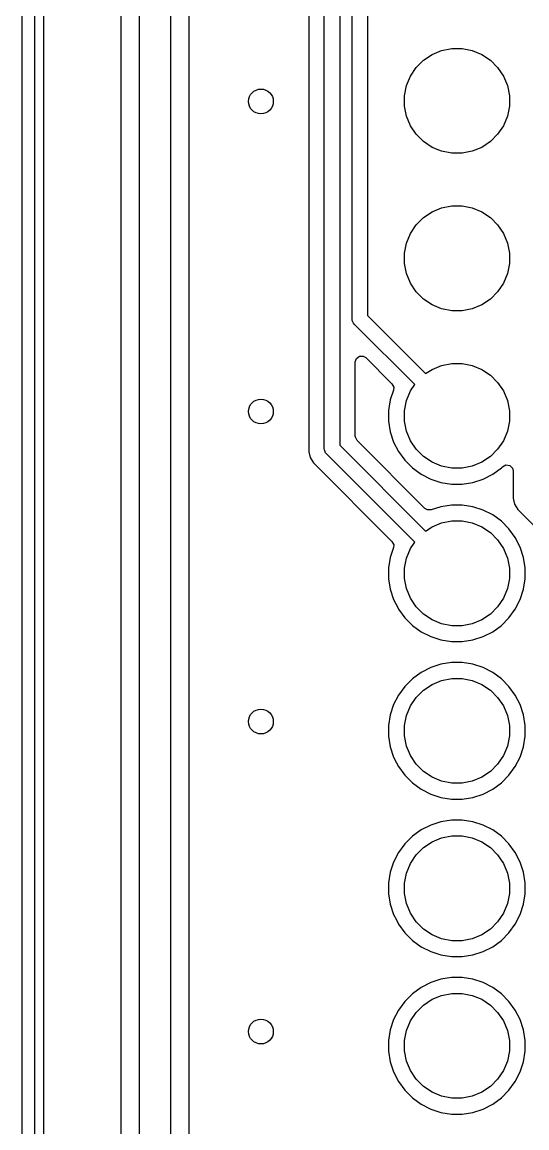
# Model space of a CAD drawing. Extents: x 0 to 130, y -140 to 0.
# Drawn here: x -0.1 to 8.04, y -81.55 to -63.72 of the extents above; entities that cross this region are included whole.
import ezdxf

# ---------------------------------------------------------------- set-up
doc = ezdxf.new("R2010")
doc.units = 0
doc.layers.add('BLACK', color=7, linetype='CONTINUOUS')

msp = doc.modelspace()

# ---------------------------------------------------------------- linework, layer by layer
at = {"layer": 'BLACK', "linetype": 'CONTINUOUS'}
for p, q in [((-0.1, -140), (-0.1, 0)), ((0.1, -0.1), (0.1, -139.9)), ((0.2505, -117.285), (0.2505, -51.795525)), ((1.4935, -51.795525), (1.4935, -103.376474)), ((1.794, -103.304), (1.794, -51.868)), ((2.294, -51.971554), (2.294, -103.200446)), ((2.5945, -75.063385), (2.5945, -52.90217)), ((4.5205, -52.90217), (4.5205, -70.645438)), ((4.771, -70.596), (4.771, -52.951604)), ((5.021, -53.00338), (5.021, -70.544224)), ((5.221, -68.506), (5.221, -53.138)), ((5.471, -53.189776), (5.471, -68.454224)), ((6.509313, -64.240367), (6.663258, -64.176601)), ((6.663258, -64.176601), (6.826685, -64.144093)), ((6.826685, -64.144093), (6.993315, -64.144093)), ((6.993315, -64.144093), (7.156742, -64.176601)), ((7.156742, -64.176601), (7.310687, -64.240367)), ((6.252941, -64.450766), (6.370766, -64.332941)), ((6.370766, -64.332941), (6.509313, -64.240367)), ((7.310687, -64.240367), (7.449234, -64.332941)), ((7.449234, -64.332941), (7.567059, -64.450766)), ((6.160367, -64.589313), (6.252941, -64.450766)), ((7.567059, -64.450766), (7.659633, -64.589313)), ((6.096601, -64.743258), (6.160367, -64.589313)), ((7.659633, -64.589313), (7.723399, -64.743258)), ((6.064093, -64.906685), (6.096601, -64.743258)), ((6.064093, -65.073315), (6.064093, -64.906685)), ((7.723399, -64.743258), (7.755907, -64.906685)), ((7.755907, -64.906685), (7.755907, -65.073315)), ((6.096601, -65.236742), (6.064093, -65.073315)), ((7.755907, -65.073315), (7.723399, -65.236742)), ((6.160367, -65.390687), (6.096601, -65.236742)), ((7.723399, -65.236742), (7.659633, -65.390687)), ((6.252941, -65.529234), (6.160367, -65.390687)), ((7.659633, -65.390687), (7.567059, -65.529234)), ((6.370766, -65.647059), (6.252941, -65.529234)), ((7.567059, -65.529234), (7.449234, -65.647059)), ((6.509313, -65.739633), (6.370766, -65.647059)), ((6.663258, -65.803399), (6.509313, -65.739633)), ((6.826685, -65.835907), (6.663258, -65.803399)), ((7.156742, -65.803399), (6.993315, -65.835907)), ((7.310687, -65.739633), (7.156742, -65.803399)), ((7.449234, -65.647059), (7.310687, -65.739633)), ((6.993315, -65.835907), (6.826685, -65.835907)), ((6.663258, -66.716601), (6.826685, -66.684093)), ((6.826685, -66.684093), (6.993315, -66.684093)), ((6.993315, -66.684093), (7.156742, -66.716601)), ((6.252941, -66.990766), (6.370766, -66.872941)), ((6.370766, -66.872941), (6.509313, -66.780367)), ((6.509313, -66.780367), (6.663258, -66.716601)), ((7.156742, -66.716601), (7.310687, -66.780367)), ((7.310687, -66.780367), (7.449234, -66.872941)), ((7.449234, -66.872941), (7.567059, -66.990766)), ((6.160367, -67.129313), (6.252941, -66.990766)), ((7.567059, -66.990766), (7.659633, -67.129313)), ((6.096601, -67.283258), (6.160367, -67.129313)), ((7.659633, -67.129313), (7.723399, -67.283258)), ((6.064093, -67.446685), (6.096601, -67.283258)), ((7.723399, -67.283258), (7.755907, -67.446685)), ((6.064093, -67.613315), (6.064093, -67.446685)), ((7.755907, -67.446685), (7.755907, -67.613315)), ((6.096601, -67.776742), (6.064093, -67.613315)), ((7.755907, -67.613315), (7.723399, -67.776742)), ((6.160367, -67.930687), (6.096601, -67.776742)), ((6.252941, -68.069234), (6.160367, -67.930687)), ((7.659633, -67.930687), (7.567059, -68.069234)), ((7.723399, -67.776742), (7.659633, -67.930687)), ((6.370766, -68.187059), (6.252941, -68.069234)), ((7.567059, -68.069234), (7.449234, -68.187059)), ((6.509313, -68.279633), (6.370766, -68.187059)), ((6.663258, -68.343399), (6.509313, -68.279633)), ((7.310687, -68.279633), (7.156742, -68.343399)), ((7.449234, -68.187059), (7.310687, -68.279633)), ((5.471, -68.454224), (6.406104, -69.389328)), ((6.826685, -68.375907), (6.663258, -68.343399)), ((6.993315, -68.375907), (6.826685, -68.375907)), ((7.156742, -68.343399), (6.993315, -68.375907)), ((5.223402, -68.530386), (5.221, -68.506)), ((5.242066, -68.575446), (5.223402, -68.530386)), ((5.242071, -68.575451), (5.242066, -68.575446)), ((5.257612, -68.594388), (5.242071, -68.575451)), ((6.229328, -69.566104), (5.257612, -68.594388)), ((5.2715, -69.201545), (5.290407, -69.143354)), ((5.290407, -69.143354), (5.339907, -69.10739)), ((5.339907, -69.10739), (5.401093, -69.10739)), ((5.401093, -69.10739), (5.440504, -69.131541)), ((5.440504, -69.131541), (5.86351, -69.554547)), ((5.2715, -70.399455), (5.2715, -69.201545)), ((6.406104, -69.389328), (6.509313, -69.320367)), ((6.509313, -69.320367), (6.663258, -69.256601)), ((6.663258, -69.256601), (6.826685, -69.224093)), ((6.826685, -69.224093), (6.993315, -69.224093)), ((6.993315, -69.224093), (7.156742, -69.256601)), ((7.156742, -69.256601), (7.310687, -69.320367)), ((7.310687, -69.320367), (7.449234, -69.412941)), ((7.449234, -69.412941), (7.567059, -69.530766)), ((7.567059, -69.530766), (7.659633, -69.669313)), ((5.887661, -69.655144), (5.836597, -69.812301)), ((5.86351, -69.554547), (5.891287, -69.609064)), ((5.891287, -69.609064), (5.887661, -69.655144)), ((6.096601, -69.823258), (6.160367, -69.669313)), ((6.160367, -69.669313), (6.229328, -69.566104)), ((7.659633, -69.669313), (7.723399, -69.823258)), ((5.836597, -69.812301), (5.8095, -69.983385)), ((6.064093, -69.986685), (6.096601, -69.823258)), ((7.723399, -69.823258), (7.755907, -69.986685)), ((5.8095, -69.983385), (5.8095, -70.156614)), ((6.064093, -70.153315), (6.064093, -69.986685)), ((7.755907, -69.986685), (7.755907, -70.153315)), ((5.8095, -70.156614), (5.836597, -70.327702)), ((6.096601, -70.316742), (6.064093, -70.153315)), ((7.755907, -70.153315), (7.723399, -70.316742)), ((5.272719, -70.414942), (5.2715, -70.399455)), ((5.300496, -70.469459), (5.272719, -70.414942)), ((5.836597, -70.327702), (5.836598, -70.327706)), ((5.836598, -70.327706), (5.890123, -70.492438)), ((6.160367, -70.470687), (6.096601, -70.316742)), ((7.723399, -70.316742), (7.659633, -70.470687)), ((4.773402, -70.620386), (4.771, -70.596)), ((4.792066, -70.665446), (4.773402, -70.620386)), ((5.021, -70.544224), (6.406104, -71.929328)), ((6.394547, -71.56351), (5.300496, -70.469459)), ((5.890123, -70.492438), (5.890125, -70.492441)), ((5.890125, -70.492441), (5.890126, -70.492444)), ((5.890126, -70.492444), (5.890127, -70.492445)), ((5.890127, -70.492445), (5.968768, -70.646788)), ((6.252941, -70.609234), (6.160367, -70.470687)), ((6.370766, -70.727059), (6.252941, -70.609234)), ((7.567059, -70.609234), (7.449234, -70.727059)), ((7.659633, -70.470687), (7.567059, -70.609234)), ((4.5205, -70.645438), (4.522513, -70.652949)), ((4.522513, -70.652949), (4.522515, -70.652954)), ((4.522515, -70.652954), (4.546091, -70.740941)), ((4.546091, -70.740941), (4.595525, -70.826563)), ((4.792071, -70.665451), (4.792066, -70.665446)), ((4.807612, -70.684388), (4.792071, -70.665451)), ((6.229328, -72.106104), (4.807612, -70.684388)), ((5.968768, -70.646788), (6.070586, -70.786928)), ((6.070586, -70.786928), (6.193072, -70.909414)), ((6.509313, -70.819633), (6.370766, -70.727059)), ((7.449234, -70.727059), (7.310687, -70.819633)), ((4.595525, -70.826563), (4.595526, -70.826563)), ((4.595526, -70.826563), (5.86351, -72.094547)), ((6.193072, -70.909414), (6.333212, -71.011232)), ((6.663258, -70.883399), (6.509313, -70.819633)), ((6.826685, -70.915907), (6.663258, -70.883399)), ((6.993315, -70.915907), (6.826685, -70.915907)), ((7.156742, -70.883399), (6.993315, -70.915907)), ((7.310687, -70.819633), (7.156742, -70.883399)), ((7.486788, -71.011232), (7.626928, -70.909414)), ((7.626928, -70.909414), (7.646298, -70.890043)), ((7.646298, -70.890043), (7.700813, -70.862268)), ((7.700813, -70.862268), (7.761245, -70.871839)), ((7.761245, -70.871839), (7.80451, -70.915104)), ((7.80451, -70.915104), (7.8153, -70.960049)), ((7.8153, -70.960049), (7.8153, -71.400235)), ((6.333212, -71.011232), (6.487555, -71.089873)), ((6.487555, -71.089873), (6.487557, -71.089873)), ((6.487557, -71.089873), (6.487558, -71.089874)), ((6.487558, -71.089874), (6.487561, -71.089876)), ((6.487561, -71.089876), (6.652293, -71.143401)), ((6.652293, -71.143401), (6.652297, -71.143402)), ((6.652297, -71.143402), (6.823386, -71.1705)), ((6.996614, -71.1705), (7.167702, -71.143402)), ((7.167702, -71.143402), (7.167706, -71.143401)), ((7.167706, -71.143401), (7.332438, -71.089876)), ((7.332438, -71.089876), (7.33244, -71.089874)), ((7.33244, -71.089874), (7.332445, -71.089873)), ((7.332445, -71.089873), (7.486788, -71.011232)), ((6.823386, -71.1705), (6.823389, -71.1705)), ((6.823389, -71.1705), (6.996614, -71.1705)), ((6.823386, -71.5095), (6.652301, -71.536597)), ((6.823389, -71.5095), (6.823386, -71.5095)), ((6.996611, -71.5095), (6.823389, -71.5095)), ((6.996614, -71.5095), (6.996611, -71.5095)), ((7.167702, -71.536597), (6.996614, -71.5095)), ((7.8153, -71.400235), (7.84089, -71.495738)), ((7.84089, -71.495738), (7.864481, -71.536598)), ((6.433959, -71.587661), (6.394547, -71.56351)), ((6.495144, -71.587661), (6.433959, -71.587661)), ((6.652301, -71.536597), (6.495144, -71.587661)), ((7.167706, -71.536598), (7.167702, -71.536597)), ((7.332438, -71.590123), (7.167706, -71.536598)), ((7.332441, -71.590125), (7.332438, -71.590123)), ((7.486785, -71.668766), (7.332441, -71.590125)), ((7.486787, -71.668767), (7.486785, -71.668766)), ((7.486788, -71.668768), (7.486787, -71.668767)), ((7.626928, -71.770586), (7.486788, -71.668768)), ((7.864481, -71.536598), (7.890326, -71.581363)), ((7.890326, -71.581363), (8.202035, -71.893072)), ((6.406104, -71.929328), (6.509313, -71.860367)), ((6.509313, -71.860367), (6.663258, -71.796601)), ((6.663258, -71.796601), (6.826685, -71.764093)), ((6.826685, -71.764093), (6.993315, -71.764093)), ((6.993315, -71.764093), (7.156742, -71.796601)), ((7.156742, -71.796601), (7.310687, -71.860367)), ((7.310687, -71.860367), (7.449234, -71.952941)), ((7.749414, -71.893072), (7.626928, -71.770586)), ((7.449234, -71.952941), (7.567059, -72.070766)), ((7.851232, -72.033212), (7.749414, -71.893072)), ((7.929873, -72.187555), (7.851232, -72.033212)), ((5.887661, -72.195144), (5.836597, -72.352301)), ((5.86351, -72.094547), (5.891287, -72.149064)), ((5.891287, -72.149064), (5.887661, -72.195144)), ((6.096601, -72.363258), (6.160367, -72.209313)), ((6.160367, -72.209313), (6.229328, -72.106104)), ((7.567059, -72.070766), (7.659633, -72.209313)), ((7.659633, -72.209313), (7.723399, -72.363258)), ((7.929873, -72.187557), (7.929873, -72.187555)), ((7.929874, -72.187558), (7.929873, -72.187557)), ((7.929876, -72.187561), (7.929874, -72.187558)), ((7.983401, -72.352293), (7.929876, -72.187561)), ((5.836597, -72.352301), (5.8095, -72.523385)), ((6.064093, -72.526685), (6.096601, -72.363258)), ((7.723399, -72.363258), (7.755907, -72.526685)), ((7.983402, -72.352297), (7.983401, -72.352293)), ((8.0105, -72.523385), (7.983402, -72.352297)), ((5.8095, -72.523385), (5.8095, -72.696614)), ((6.064093, -72.693315), (6.064093, -72.526685)), ((7.755907, -72.526685), (7.755907, -72.693315)), ((8.0105, -72.696614), (8.0105, -72.523385)), ((5.8095, -72.696614), (5.836597, -72.867702)), ((6.096601, -72.856742), (6.064093, -72.693315)), ((7.755907, -72.693315), (7.723399, -72.856742)), ((7.983402, -72.867702), (8.0105, -72.696614)), ((5.836597, -72.867702), (5.836598, -72.867706)), ((5.836598, -72.867706), (5.890123, -73.032438)), ((6.160367, -73.010687), (6.096601, -72.856742)), ((7.723399, -72.856742), (7.659633, -73.010687)), ((7.929876, -73.032438), (7.983401, -72.867706)), ((7.983401, -72.867706), (7.983402, -72.867702)), ((5.890123, -73.032438), (5.890125, -73.032441)), ((5.890125, -73.032441), (5.950903, -73.151727)), ((6.252941, -73.149234), (6.160367, -73.010687)), ((7.659633, -73.010687), (7.567059, -73.149234)), ((7.851232, -73.186788), (7.929873, -73.032445)), ((7.929873, -73.032445), (7.929874, -73.03244)), ((7.929874, -73.03244), (7.929876, -73.032438)), ((5.950903, -73.151727), (5.968768, -73.186788)), ((5.968768, -73.186788), (6.070586, -73.326928)), ((6.370766, -73.267059), (6.252941, -73.149234)), ((6.509313, -73.359633), (6.370766, -73.267059)), ((7.449234, -73.267059), (7.310687, -73.359633)), ((7.567059, -73.149234), (7.449234, -73.267059)), ((7.749414, -73.326928), (7.851232, -73.186788)), ((6.070586, -73.326928), (6.193072, -73.449414)), ((6.193072, -73.449414), (6.333212, -73.551232)), ((6.663258, -73.423399), (6.509313, -73.359633)), ((6.826685, -73.455907), (6.663258, -73.423399)), ((6.993315, -73.455907), (6.826685, -73.455907)), ((7.156742, -73.423399), (6.993315, -73.455907)), ((7.310687, -73.359633), (7.156742, -73.423399)), ((7.486788, -73.551232), (7.626928, -73.449414)), ((7.626928, -73.449414), (7.749414, -73.326928)), ((6.333212, -73.551232), (6.487555, -73.629873)), ((6.487555, -73.629873), (6.487557, -73.629873)), ((6.487557, -73.629873), (6.487558, -73.629874)), ((6.487558, -73.629874), (6.487561, -73.629876)), ((6.487561, -73.629876), (6.652293, -73.683401)), ((7.167706, -73.683401), (7.332438, -73.629876)), ((7.332438, -73.629876), (7.33244, -73.629874)), ((7.33244, -73.629874), (7.332445, -73.629873)), ((7.332445, -73.629873), (7.486788, -73.551232)), ((6.652293, -73.683401), (6.652297, -73.683402)), ((6.652297, -73.683402), (6.823386, -73.7105)), ((6.823386, -73.7105), (6.823389, -73.7105)), ((6.823389, -73.7105), (6.996614, -73.7105)), ((6.996614, -73.7105), (7.167702, -73.683402)), ((7.167702, -73.683402), (7.167706, -73.683401)), ((6.487558, -74.130125), (6.333214, -74.208766)), ((6.487561, -74.130123), (6.487558, -74.130125)), ((6.652293, -74.076598), (6.487561, -74.130123)), ((6.652297, -74.076597), (6.652293, -74.076598)), ((6.823386, -74.0495), (6.652297, -74.076597)), ((6.823389, -74.0495), (6.823386, -74.0495)), ((6.996611, -74.0495), (6.823389, -74.0495)), ((6.996614, -74.0495), (6.996611, -74.0495)), ((7.167702, -74.076597), (6.996614, -74.0495)), ((7.167706, -74.076598), (7.167702, -74.076597)), ((7.332438, -74.130123), (7.167706, -74.076598)), ((7.332441, -74.130125), (7.332438, -74.130123)), ((7.486785, -74.208766), (7.332441, -74.130125)), ((6.193073, -74.310585), (6.070585, -74.433073)), ((6.333214, -74.208766), (6.193073, -74.310585)), ((6.509313, -74.400367), (6.663258, -74.336601)), ((6.663258, -74.336601), (6.826685, -74.304093)), ((6.826685, -74.304093), (6.993315, -74.304093)), ((6.993315, -74.304093), (7.156742, -74.336601)), ((7.156742, -74.336601), (7.310687, -74.400367)), ((7.486787, -74.208767), (7.486785, -74.208766)), ((7.486788, -74.208768), (7.486787, -74.208767)), ((7.626928, -74.310586), (7.486788, -74.208768)), ((7.749414, -74.433072), (7.626928, -74.310586)), ((6.070585, -74.433073), (5.968766, -74.573214)), ((6.252941, -74.610766), (6.370766, -74.492941)), ((6.370766, -74.492941), (6.509313, -74.400367)), ((7.310687, -74.400367), (7.449234, -74.492941)), ((7.449234, -74.492941), (7.567059, -74.610766)), ((7.851232, -74.573212), (7.749414, -74.433072)), ((5.968766, -74.573214), (5.890125, -74.727558)), ((6.160367, -74.749313), (6.252941, -74.610766)), ((7.567059, -74.610766), (7.659633, -74.749313)), ((7.929873, -74.727555), (7.851232, -74.573212)), ((5.836597, -74.892297), (5.8095, -75.063385)), ((5.836598, -74.892293), (5.836597, -74.892297)), ((5.890123, -74.727561), (5.836598, -74.892293)), ((5.890125, -74.727558), (5.890123, -74.727561)), ((6.096601, -74.903258), (6.160367, -74.749313)), ((7.659633, -74.749313), (7.723399, -74.903258)), ((7.929873, -74.727557), (7.929873, -74.727555)), ((7.929874, -74.727558), (7.929873, -74.727557)), ((7.929876, -74.727561), (7.929874, -74.727558)), ((7.983401, -74.892293), (7.929876, -74.727561)), ((7.983402, -74.892297), (7.983401, -74.892293)), ((8.0105, -75.063385), (7.983402, -74.892297)), ((2.5945, -77.603385), (2.5945, -75.063385)), ((5.8095, -75.063385), (5.8095, -75.236614)), ((6.064093, -75.066685), (6.096601, -74.903258)), ((6.064093, -75.233315), (6.064093, -75.066685)), ((7.723399, -74.903258), (7.755907, -75.066685)), ((7.755907, -75.066685), (7.755907, -75.233315)), ((8.0105, -75.236614), (8.0105, -75.063385)), ((5.8095, -75.236614), (5.836597, -75.407702)), ((6.096601, -75.396742), (6.064093, -75.233315)), ((7.755907, -75.233315), (7.723399, -75.396742)), ((7.983402, -75.407702), (8.0105, -75.236614)), ((5.836597, -75.407702), (5.836598, -75.407706)), ((5.836598, -75.407706), (5.890123, -75.572438)), ((6.160367, -75.550687), (6.096601, -75.396742)), ((7.723399, -75.396742), (7.659633, -75.550687)), ((7.929876, -75.572438), (7.983401, -75.407706)), ((7.983401, -75.407706), (7.983402, -75.407702)), ((5.890123, -75.572438), (5.890125, -75.572441)), ((5.890125, -75.572441), (5.937515, -75.665451)), ((6.252941, -75.689234), (6.160367, -75.550687)), ((7.659633, -75.550687), (7.567059, -75.689234)), ((7.851232, -75.726788), (7.929873, -75.572445)), ((7.929873, -75.572445), (7.929874, -75.57244)), ((7.929874, -75.57244), (7.929876, -75.572438)), ((5.937515, -75.665451), (5.968768, -75.726788)), ((5.968768, -75.726788), (6.070586, -75.866928)), ((6.370766, -75.807059), (6.252941, -75.689234)), ((7.567059, -75.689234), (7.449234, -75.807059)), ((7.749414, -75.866928), (7.851232, -75.726788)), ((6.070586, -75.866928), (6.193072, -75.989414)), ((6.509313, -75.899633), (6.370766, -75.807059)), ((6.663258, -75.963399), (6.509313, -75.899633)), ((6.826685, -75.995907), (6.663258, -75.963399)), ((7.156742, -75.963399), (6.993315, -75.995907)), ((7.310687, -75.899633), (7.156742, -75.963399)), ((7.449234, -75.807059), (7.310687, -75.899633)), ((7.626928, -75.989414), (7.749414, -75.866928)), ((6.193072, -75.989414), (6.333212, -76.091232)), ((6.333212, -76.091232), (6.487555, -76.169873)), ((6.993315, -75.995907), (6.826685, -75.995907)), ((7.332445, -76.169873), (7.486788, -76.091232)), ((7.486788, -76.091232), (7.626928, -75.989414)), ((6.487555, -76.169873), (6.487557, -76.169873)), ((6.487557, -76.169873), (6.487558, -76.169874)), ((6.487558, -76.169874), (6.487561, -76.169876)), ((6.487561, -76.169876), (6.652293, -76.223401)), ((6.652293, -76.223401), (6.652297, -76.223402)), ((6.652297, -76.223402), (6.823386, -76.2505)), ((6.823386, -76.2505), (6.823389, -76.2505)), ((6.823389, -76.2505), (6.996614, -76.2505)), ((6.996614, -76.2505), (7.167702, -76.223402)), ((7.167702, -76.223402), (7.167706, -76.223401)), ((7.167706, -76.223401), (7.332438, -76.169876)), ((7.332438, -76.169876), (7.33244, -76.169874)), ((7.33244, -76.169874), (7.332445, -76.169873)), ((6.487558, -76.670125), (6.333214, -76.748766)), ((6.487561, -76.670123), (6.487558, -76.670125)), ((6.652293, -76.616598), (6.487561, -76.670123)), ((6.652297, -76.616597), (6.652293, -76.616598)), ((6.823386, -76.5895), (6.652297, -76.616597)), ((6.823389, -76.5895), (6.823386, -76.5895)), ((6.996611, -76.5895), (6.823389, -76.5895)), ((6.996614, -76.5895), (6.996611, -76.5895)), ((7.167702, -76.616597), (6.996614, -76.5895)), ((7.167706, -76.616598), (7.167702, -76.616597)), ((7.332438, -76.670123), (7.167706, -76.616598)), ((7.332441, -76.670125), (7.332438, -76.670123)), ((7.486785, -76.748766), (7.332441, -76.670125)), ((6.193073, -76.850585), (6.070585, -76.973073)), ((6.333214, -76.748766), (6.193073, -76.850585)), ((6.663258, -76.876601), (6.826685, -76.844093)), ((6.826685, -76.844093), (6.993315, -76.844093)), ((6.993315, -76.844093), (7.156742, -76.876601)), ((7.486787, -76.748767), (7.486785, -76.748766)), ((7.486788, -76.748768), (7.486787, -76.748767)), ((7.626928, -76.850586), (7.486788, -76.748768)), ((7.749414, -76.973072), (7.626928, -76.850586)), ((6.070585, -76.973073), (5.968766, -77.113214)), ((6.252941, -77.150766), (6.370766, -77.032941)), ((6.370766, -77.032941), (6.509313, -76.940367)), ((6.509313, -76.940367), (6.663258, -76.876601)), ((7.156742, -76.876601), (7.310687, -76.940367)), ((7.310687, -76.940367), (7.449234, -77.032941)), ((7.449234, -77.032941), (7.567059, -77.150766)), ((7.851232, -77.113212), (7.749414, -76.973072)), ((5.968766, -77.113214), (5.890125, -77.267558)), ((6.160367, -77.289313), (6.252941, -77.150766)), ((7.567059, -77.150766), (7.659633, -77.289313)), ((7.929873, -77.267555), (7.851232, -77.113212)), ((5.890123, -77.267561), (5.836598, -77.432293)), ((5.890125, -77.267558), (5.890123, -77.267561)), ((6.096601, -77.443258), (6.160367, -77.289313)), ((7.659633, -77.289313), (7.723399, -77.443258)), ((7.929873, -77.267557), (7.929873, -77.267555)), ((7.929874, -77.267558), (7.929873, -77.267557)), ((7.929876, -77.267561), (7.929874, -77.267558)), ((7.983401, -77.432293), (7.929876, -77.267561)), ((5.836597, -77.432297), (5.8095, -77.603385)), ((5.836598, -77.432293), (5.836597, -77.432297)), ((6.064093, -77.606685), (6.096601, -77.443258)), ((7.723399, -77.443258), (7.755907, -77.606685)), ((7.983402, -77.432297), (7.983401, -77.432293)), ((8.0105, -77.603385), (7.983402, -77.432297)), ((2.5945, -80.143385), (2.5945, -77.603385)), ((5.8095, -77.603385), (5.8095, -77.776614)), ((6.064093, -77.773315), (6.064093, -77.606685)), ((7.755907, -77.606685), (7.755907, -77.773315)), ((8.0105, -77.776614), (8.0105, -77.603385)), ((5.8095, -77.776614), (5.836597, -77.947702)), ((6.096601, -77.936742), (6.064093, -77.773315)), ((7.755907, -77.773315), (7.723399, -77.936742)), ((7.983402, -77.947702), (8.0105, -77.776614)), ((5.836597, -77.947702), (5.836598, -77.947706)), ((5.836598, -77.947706), (5.890123, -78.112438)), ((6.160367, -78.090687), (6.096601, -77.936742)), ((6.252941, -78.229234), (6.160367, -78.090687)), ((7.659633, -78.090687), (7.567059, -78.229234)), ((7.723399, -77.936742), (7.659633, -78.090687)), ((7.929876, -78.112438), (7.983401, -77.947706)), ((7.983401, -77.947706), (7.983402, -77.947702)), ((5.890123, -78.112438), (5.890125, -78.112441)), ((5.890125, -78.112441), (5.933425, -78.197424)), ((5.933425, -78.197424), (5.968768, -78.266788)), ((5.968768, -78.266788), (6.070586, -78.406928)), ((6.370766, -78.347059), (6.252941, -78.229234)), ((7.567059, -78.229234), (7.449234, -78.347059)), ((7.749414, -78.406928), (7.851232, -78.266788)), ((7.851232, -78.266788), (7.929873, -78.112445)), ((7.929873, -78.112445), (7.929874, -78.11244)), ((7.929874, -78.11244), (7.929876, -78.112438)), ((6.070586, -78.406928), (6.193072, -78.529414)), ((6.509313, -78.439633), (6.370766, -78.347059)), ((6.663258, -78.503399), (6.509313, -78.439633)), ((7.310687, -78.439633), (7.156742, -78.503399)), ((7.449234, -78.347059), (7.310687, -78.439633)), ((7.626928, -78.529414), (7.749414, -78.406928)), ((6.193072, -78.529414), (6.333212, -78.631232)), ((6.333212, -78.631232), (6.487555, -78.709873)), ((6.826685, -78.535907), (6.663258, -78.503399)), ((6.993315, -78.535907), (6.826685, -78.535907)), ((7.156742, -78.503399), (6.993315, -78.535907)), ((7.332445, -78.709873), (7.486788, -78.631232)), ((7.486788, -78.631232), (7.626928, -78.529414)), ((6.487555, -78.709873), (6.487557, -78.709873)), ((6.487557, -78.709873), (6.487558, -78.709874)), ((6.487558, -78.709874), (6.487561, -78.709876)), ((6.487561, -78.709876), (6.652293, -78.763401)), ((6.652293, -78.763401), (6.652297, -78.763402)), ((6.652297, -78.763402), (6.823386, -78.7905)), ((6.823386, -78.7905), (6.823389, -78.7905)), ((6.823389, -78.7905), (6.996614, -78.7905)), ((6.996614, -78.7905), (7.167702, -78.763402)), ((7.167702, -78.763402), (7.167706, -78.763401)), ((7.167706, -78.763401), (7.332438, -78.709876)), ((7.332438, -78.709876), (7.33244, -78.709874)), ((7.33244, -78.709874), (7.332445, -78.709873)), ((6.652293, -79.156598), (6.487561, -79.210123)), ((6.652297, -79.156597), (6.652293, -79.156598)), ((6.823386, -79.1295), (6.652297, -79.156597)), ((6.823389, -79.1295), (6.823386, -79.1295)), ((6.996611, -79.1295), (6.823389, -79.1295)), ((6.996614, -79.1295), (6.996611, -79.1295)), ((7.167702, -79.156597), (6.996614, -79.1295)), ((7.167706, -79.156598), (7.167702, -79.156597)), ((7.332438, -79.210123), (7.167706, -79.156598)), ((6.333214, -79.288766), (6.193073, -79.390585)), ((6.487558, -79.210125), (6.333214, -79.288766)), ((6.487561, -79.210123), (6.487558, -79.210125)), ((7.332441, -79.210125), (7.332438, -79.210123)), ((7.486785, -79.288766), (7.332441, -79.210125)), ((7.486787, -79.288767), (7.486785, -79.288766)), ((7.486788, -79.288768), (7.486787, -79.288767)), ((7.626928, -79.390586), (7.486788, -79.288768)), ((6.070585, -79.513073), (5.968766, -79.653214)), ((6.193073, -79.390585), (6.070585, -79.513073)), ((6.370766, -79.572941), (6.509313, -79.480367)), ((6.509313, -79.480367), (6.663258, -79.416601)), ((6.663258, -79.416601), (6.826685, -79.384093)), ((6.826685, -79.384093), (6.993315, -79.384093)), ((6.993315, -79.384093), (7.156742, -79.416601)), ((7.156742, -79.416601), (7.310687, -79.480367)), ((7.310687, -79.480367), (7.449234, -79.572941)), ((7.749414, -79.513072), (7.626928, -79.390586)), ((7.851232, -79.653212), (7.749414, -79.513072)), ((5.968766, -79.653214), (5.890125, -79.807558)), ((6.160367, -79.829313), (6.252941, -79.690766)), ((6.252941, -79.690766), (6.370766, -79.572941)), ((7.449234, -79.572941), (7.567059, -79.690766)), ((7.567059, -79.690766), (7.659633, -79.829313)), ((7.929873, -79.807555), (7.851232, -79.653212)), ((5.890123, -79.807561), (5.836598, -79.972293)), ((5.890125, -79.807558), (5.890123, -79.807561)), ((6.096601, -79.983258), (6.160367, -79.829313)), ((7.659633, -79.829313), (7.723399, -79.983258)), ((7.929873, -79.807557), (7.929873, -79.807555)), ((7.929874, -79.807558), (7.929873, -79.807557)), ((7.929876, -79.807561), (7.929874, -79.807558)), ((7.983401, -79.972293), (7.929876, -79.807561)), ((5.836597, -79.972297), (5.8095, -80.143385)), ((5.836598, -79.972293), (5.836597, -79.972297)), ((6.064093, -80.146685), (6.096601, -79.983258)), ((7.723399, -79.983258), (7.755907, -80.146685)), ((7.983402, -79.972297), (7.983401, -79.972293)), ((8.0105, -80.143385), (7.983402, -79.972297)), ((2.5945, -82.683385), (2.5945, -80.143385)), ((5.8095, -80.143385), (5.8095, -80.316614)), ((6.064093, -80.313315), (6.064093, -80.146685)), ((7.755907, -80.146685), (7.755907, -80.313315)), ((8.0105, -80.316614), (8.0105, -80.143385)), ((5.8095, -80.316614), (5.836597, -80.487702)), ((6.096601, -80.476742), (6.064093, -80.313315)), ((7.755907, -80.313315), (7.723399, -80.476742)), ((7.983402, -80.487702), (8.0105, -80.316614)), ((5.836597, -80.487702), (5.836598, -80.487706)), ((5.836598, -80.487706), (5.890123, -80.652438)), ((6.160367, -80.630687), (6.096601, -80.476742)), ((7.723399, -80.476742), (7.659633, -80.630687)), ((7.929876, -80.652438), (7.983401, -80.487706)), ((7.983401, -80.487706), (7.983402, -80.487702)), ((5.890123, -80.652438), (5.890125, -80.652441)), ((5.890125, -80.652441), (5.890126, -80.652444)), ((5.890126, -80.652444), (5.890127, -80.652445)), ((5.890127, -80.652445), (5.968768, -80.806788)), ((6.252941, -80.769234), (6.160367, -80.630687)), ((6.370766, -80.887059), (6.252941, -80.769234)), ((7.567059, -80.769234), (7.449234, -80.887059)), ((7.659633, -80.630687), (7.567059, -80.769234)), ((7.851232, -80.806788), (7.929873, -80.652445)), ((7.929873, -80.652445), (7.929874, -80.65244)), ((7.929874, -80.65244), (7.929876, -80.652438)), ((5.968768, -80.806788), (6.070586, -80.946928)), ((6.070586, -80.946928), (6.193072, -81.069414)), ((6.509313, -80.979633), (6.370766, -80.887059)), ((7.449234, -80.887059), (7.310687, -80.979633)), ((7.626928, -81.069414), (7.749414, -80.946928)), ((7.749414, -80.946928), (7.851232, -80.806788)), ((6.193072, -81.069414), (6.333212, -81.171232)), ((6.663258, -81.043399), (6.509313, -80.979633)), ((6.826685, -81.075907), (6.663258, -81.043399)), ((6.993315, -81.075907), (6.826685, -81.075907)), ((7.156742, -81.043399), (6.993315, -81.075907)), ((7.310687, -80.979633), (7.156742, -81.043399)), ((7.486788, -81.171232), (7.626928, -81.069414)), ((6.333212, -81.171232), (6.487555, -81.249873)), ((6.487555, -81.249873), (6.487557, -81.249873)), ((6.487557, -81.249873), (6.487558, -81.249874)), ((6.487558, -81.249874), (6.487561, -81.249876)), ((6.487561, -81.249876), (6.652293, -81.303401)), ((6.652293, -81.303401), (6.652297, -81.303402)), ((6.652297, -81.303402), (6.823386, -81.3305)), ((6.996614, -81.3305), (7.167702, -81.303402)), ((7.167702, -81.303402), (7.167706, -81.303401)), ((7.167706, -81.303401), (7.332438, -81.249876)), ((7.332438, -81.249876), (7.33244, -81.249874)), ((7.33244, -81.249874), (7.332445, -81.249873)), ((7.332445, -81.249873), (7.486788, -81.171232)), ((6.823386, -81.3305), (6.823389, -81.3305)), ((6.823389, -81.3305), (6.996614, -81.3305))]:
    msp.add_line(p, q, dxfattribs=at)
at = {"layer": 'BLACK'}
for centre in [(3.75, -65), (3.75, -70), (3.75, -75), (3.75, -80)]:
    msp.add_circle(centre, 0.2, dxfattribs=at)

doc.saveas('drawing.dxf')
